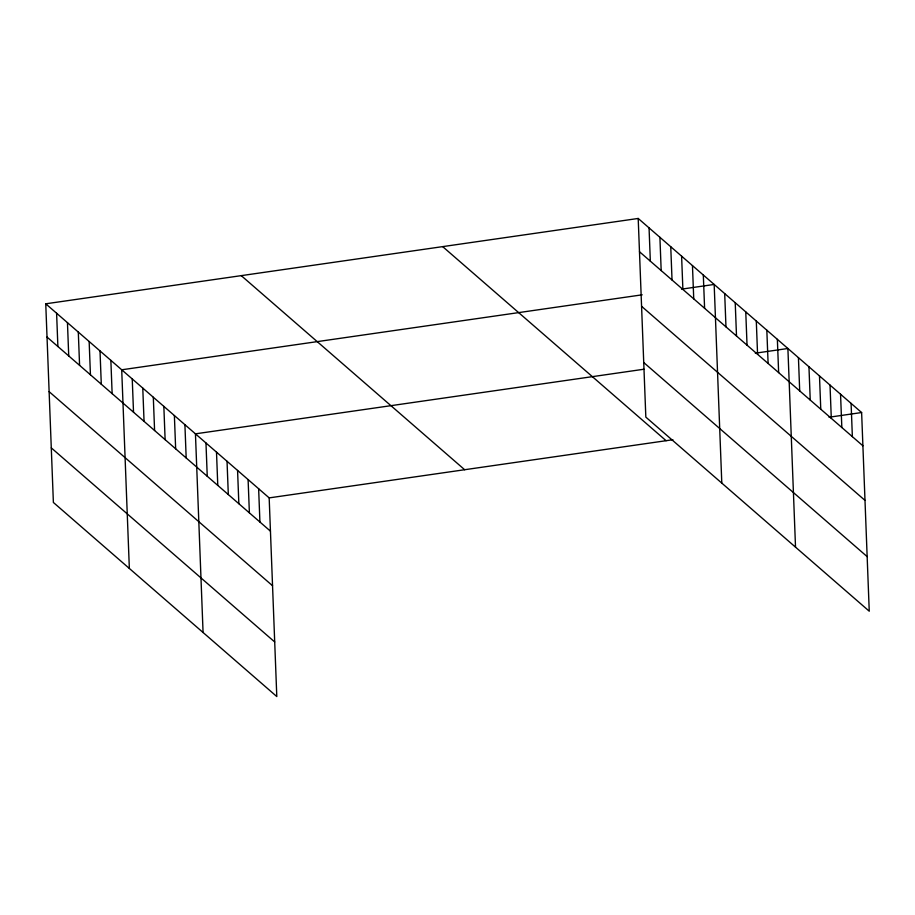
<?xml version="1.0" encoding="UTF-8"?>
<svg xmlns="http://www.w3.org/2000/svg" width="915" height="915" viewBox="0 0 915 915"><rect width="100%" height="100%" fill="white"/><g stroke="black" fill="none" stroke-linecap="round" stroke-linejoin="round"><path stroke-width="1.37" d="M45.75 303.803L269.17 497.886L276.799 696.544L53.379 502.461L45.75 303.803L638.201 218.456L861.621 412.539L869.25 611.197L645.83 417.114L638.201 218.456M642.204 294.813L121.706 369.797L129.347 568.444M681.583 289.14L714.169 284.451L721.798 483.097M643.977 369.225L195.444 433.836L203.073 632.494M755.31 353.19L787.895 348.489L795.524 547.147M269.17 497.886L672.902 439.726M829.036 417.229L861.621 412.539M639.482 251.728L862.902 445.811M641.575 306.308L864.995 500.391M643.737 362.534L867.157 556.617M442.688 246.627L666.109 440.71M241.263 275.644L464.671 469.727M47.031 337.075L270.44 531.158M49.124 391.654L272.544 585.737M51.286 447.881L274.706 641.964M851.087 403.389L852.368 436.661M840.553 394.239L841.834 427.511M830.019 385.089L831.3 418.361M819.485 375.939L820.766 409.211M808.952 366.789L810.232 400.061M798.429 357.639L799.699 390.911M777.361 339.339L778.642 372.611M766.827 330.189L768.108 363.461M756.293 321.051L757.574 354.311M745.759 311.901L747.04 345.161M735.225 302.751L736.506 336.022M724.691 293.601L725.972 326.872M703.315 275.026L704.596 308.286M692.461 265.59L693.742 298.862M681.606 256.166L682.887 289.437M670.752 246.741L672.033 280.013M659.909 237.317L661.179 270.588M649.055 227.892L650.336 261.152M258.636 488.736L259.917 522.008M248.102 479.586L249.383 512.857M237.568 470.436L238.849 503.707M227.034 461.286L228.315 494.558M216.5 452.136L217.781 485.407M205.967 442.986L207.248 476.257M184.91 424.697L186.18 457.957M174.376 415.547L175.657 448.808M163.842 406.397L165.123 439.669M153.308 397.247L154.589 430.519M142.774 388.097L144.055 421.369M132.24 378.947L133.521 412.219M110.864 360.373L112.133 393.633M100.01 350.937L101.291 384.209M89.155 341.512L90.436 374.784M78.301 332.088L79.582 365.36M67.458 322.663L68.728 355.935M56.604 313.239L57.885 346.51"/></g></svg>
